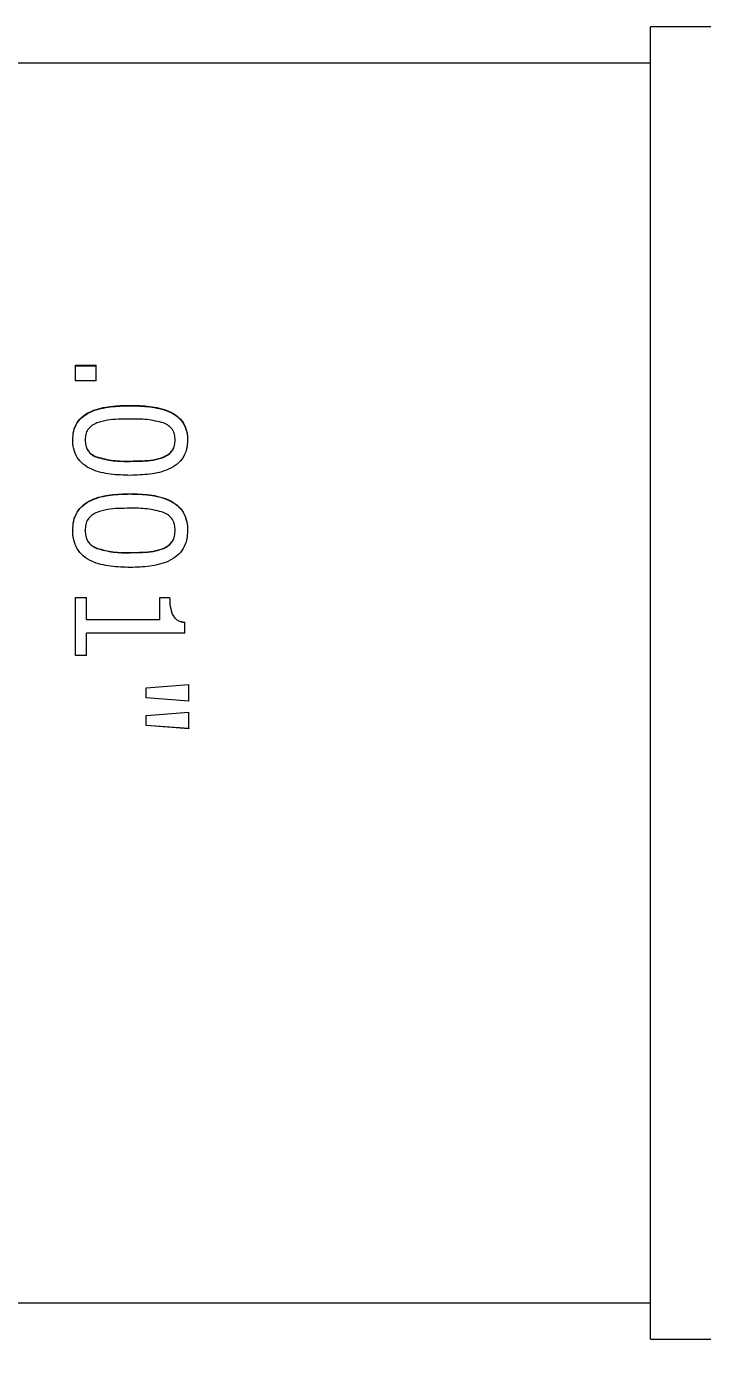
# Model space of a CAD drawing. Header units: millimetres. Extents: x 2 to 278, y 1 to 215.
# Drawn here: x 128.99 to 133.69, y 60.55 to 69.85 of the extents above; entities that cross this region are included whole.
import ezdxf

# ---------------------------------------------------------------- set-up
doc = ezdxf.new("R2010")
doc.units = ezdxf.units.MM
doc.styles.add('SLDTEXTSTYLE0', font='TXT', dxfattribs={"width": 0.75})
doc.dimstyles.new('SLDDIMSTYLE2', dxfattribs={"dimtxt": 2.116667, "dimasz": 3.175, "dimexe": 0, "dimexo": 0.0625, "dimgap": 0.529167, "dimtad": 0, "dimtih": 1, "dimtoh": 1, "dimdec": 1, "dimlfac": 2, "dimrnd": 1e-09, "dimzin": 12, "dimdsep": 46, "dimtxsty": 'SLDTEXTSTYLE0', "dimsah": 1, "dimcen": 0.09, "dimadec": 0, "dimazin": 3, "dimtfac": 1, "dimtdec": 1, "dimtofl": 0, "dimtmove": 0, "dimatfit": 3, "dimfxl": 1, "dimfrac": 2, "dimtolj": 1, "dimtzin": 12, "dimarcsym": 0})

# ---------------------------------------------------------------- blocks, each defined once
blk = doc.blocks.new('_D_17')
at = {"color": 7, "linetype": 'Continuous', "lineweight": 0}
for p, q in [((146.4712, 64.0128), (146.4712, 35.1196)), ((58.114, 59.5678), (58.114, 35.1196)), ((98.414, 38.8496), (97.7702, 38.8496)), ((97.7702, 38.8496), (97.7702, 35.4865)), ((106.1712, 38.8496), (106.815, 38.8496)), ((106.815, 38.8496), (106.815, 35.4865)), ((58.114, 36.8976), (95.2331, 36.8976)), ((146.4712, 36.8976), (109.352, 36.8976)), ((97.7702, 35.4865), (98.414, 35.4865)), ((106.815, 35.4865), (106.1712, 35.4865))]:
    blk.add_line(p, q, dxfattribs=at)
at = {"color": 7, "linetype": 'Continuous', "lineweight": 18}
for points in [[(58.114, 36.8976), (61.289, 36.3896), (61.289, 37.4056)], [(146.4712, 36.8976), (143.2962, 37.4056), (143.2962, 36.3896)]]:
    blk.add_solid(points, dxfattribs=at)
at = {"color": 7, "linetype": 'Continuous', "lineweight": 18, "char_height": 2.11667, "attachment_point": 1, "style": 'SLDTEXTSTYLE0'}
for s, insert in [('176.7mm', (96.1288, 42.0074)), ('6.96in', (98.414, 38.215)), ('NOMINAL', (95.6623, 34.4227))]:
    blk.add_mtext(s, dxfattribs=dict(at, insert=insert))

msp = doc.modelspace()

# ---------------------------------------------------------------- linework, layer by layer
at = {"color": 7, "linetype": 'Continuous', "lineweight": 18}
for p, q in [((143.9746, 69.8548), (133.3323, 69.8548)), ((133.3323, 60.9613), (133.3323, 69.8548)), ((133.3323, 69.6008), (126.6262, 69.6008)), ((129.3262, 67.4962), (129.4709, 67.4962)), ((129.3262, 67.3876), (129.3262, 67.4962)), ((129.3262, 67.4929), (129.4709, 67.4929)), ((129.4709, 67.3876), (129.4709, 67.4962)), ((129.4709, 67.3876), (129.3262, 67.3876)), ((129.7067, 67.2171), (129.7067, 67.2143)), ((129.3069, 66.9765), (129.3069, 66.974)), ((129.3937, 66.974), (129.3937, 66.9765)), ((130.0207, 66.974), (130.0207, 66.9765)), ((130.1075, 66.9765), (130.1075, 66.974)), ((129.4743, 66.8552), (129.4743, 66.8575)), ((129.7076, 66.8267), (129.7076, 66.829)), ((129.9409, 66.8556), (129.9409, 66.8579)), ((129.7067, 66.6015), (129.7067, 66.5996)), ((129.3069, 66.3466), (129.3069, 66.345)), ((129.3937, 66.345), (129.3937, 66.3466)), ((130.0207, 66.345), (130.0207, 66.3466)), ((130.1075, 66.3466), (130.1075, 66.345)), ((129.4743, 66.2202), (129.4743, 66.2216)), ((129.7076, 66.1903), (129.7076, 66.1917)), ((129.9409, 66.2206), (129.9409, 66.222)), ((129.3262, 65.8783), (129.4033, 65.8783)), ((129.3262, 65.475), (129.3262, 65.8783)), ((129.3262, 65.8774), (129.4033, 65.8774)), ((129.4033, 65.7251), (129.4033, 65.8783)), ((129.9146, 65.8783), (129.9821, 65.8783)), ((129.9146, 65.7251), (129.9146, 65.8783)), ((129.9146, 65.8774), (129.9821, 65.8774)), ((129.9821, 65.8783), (129.9821, 65.8774)), ((129.4033, 65.7251), (129.9146, 65.7251)), ((129.4033, 65.7251), (129.4033, 65.7245)), ((129.4033, 65.7245), (129.9146, 65.7245)), ((129.9146, 65.7251), (129.9146, 65.7245)), ((130.003, 65.7576), (130.003, 65.7569)), ((130.0882, 65.6291), (130.0882, 65.7067)), ((129.4033, 65.475), (129.4033, 65.6291)), ((130.0882, 65.6291), (129.4033, 65.6291)), ((129.4033, 65.475), (129.3262, 65.475)), ((129.8181, 65.2498), (130.1171, 65.2726)), ((129.8181, 65.1796), (129.8181, 65.2498)), ((130.1171, 65.1568), (130.1171, 65.2726)), ((130.1171, 65.157), (129.8181, 65.1797)), ((130.1171, 65.1568), (129.8181, 65.1796)), ((130.1171, 65.157), (130.1171, 65.1568)), ((129.8181, 65.057), (130.1171, 65.0797)), ((129.8181, 64.9869), (129.8181, 65.057)), ((130.1171, 64.9642), (130.1171, 65.0797)), ((130.1171, 64.9647), (129.8181, 64.9873)), ((130.1171, 64.9642), (129.8181, 64.9869)), ((130.1171, 64.9647), (130.1171, 64.9642)), ((124.2462, 60.9648), (133.3323, 60.9648)), ((133.3323, 60.7108), (133.3323, 60.9613)), ((133.3323, 60.7108), (143.9746, 60.7108))]:
    msp.add_line(p, q, dxfattribs=at)
for points, knots in [([(129.3069, 66.9765), (129.3081, 66.9974), (129.3104, 67.0392), (129.3341, 67.0977), (129.3781, 67.1462), (129.4568, 67.1893), (129.5702, 67.2136), (129.6612, 67.216), (129.7067, 67.2171)], [0, 0, 0, 0, 0.125111, 0.249993, 0.36919, 0.499633, 0.749486, 1, 1, 1, 1]), ([(129.3069, 66.974), (129.3081, 66.9949), (129.3104, 67.0367), (129.3341, 67.095), (129.3781, 67.1435), (129.4568, 67.1865), (129.5702, 67.2108), (129.6612, 67.2131), (129.7067, 67.2143)], [0, 0, 0, 0, 0.124995, 0.249783, 0.368955, 0.499395, 0.749354, 1, 1, 1, 1]), ([(129.7067, 67.2171), (129.7523, 67.216), (129.8433, 67.2136), (129.9559, 67.1894), (130.0348, 67.1468), (130.0795, 67.0985), (130.0993, 67.0491), (130.1066, 67.0079), (130.1072, 66.987), (130.1075, 66.9765)], [0, 0, 0, 0, 0.250468, 0.500246, 0.625197, 0.749918, 0.874721, 0.937349, 1, 1, 1, 1]), ([(129.7067, 67.2143), (129.7523, 67.2131), (129.8433, 67.2108), (129.9559, 67.1866), (130.0347, 67.144), (130.0795, 67.0958), (130.0993, 67.0465), (130.1066, 67.0054), (130.1072, 66.9845), (130.1075, 66.974)], [0, 0, 0, 0, 0.250599, 0.500484, 0.625448, 0.750127, 0.874836, 0.937407, 1, 1, 1, 1]), ([(129.476, 67.0949), (129.4637, 67.0894), (129.439, 67.0783), (129.4107, 67.05), (129.3955, 67.0143), (129.3943, 66.9891), (129.3937, 66.9765)], [0, 0, 0, 0, 0.250222, 0.499889, 0.749552, 1, 1, 1, 1]), ([(129.7067, 67.1217), (129.6791, 67.1213), (129.6267, 67.1205), (129.5483, 67.1167), (129.5003, 67.1023), (129.476, 67.0949)], [0, 0, 0, 0, 0.354373, 0.673041, 1, 1, 1, 1]), ([(129.94, 67.0944), (129.9019, 67.1036), (129.8255, 67.122), (129.7464, 67.1218), (129.7067, 67.1217)], [0, 0, 0, 0, 0.4989, 1, 1, 1, 1]), ([(130.0207, 66.9765), (130.02, 66.9889), (130.0187, 67.0138), (130.0036, 67.049), (129.976, 67.0771), (129.952, 67.0886), (129.94, 67.0944)], [0, 0, 0, 0, 0.250382, 0.500195, 0.749819, 1, 1, 1, 1]), ([(129.7076, 66.7294), (129.662, 66.7307), (129.571, 66.7331), (129.4574, 66.7584), (129.3788, 66.8035), (129.3345, 66.8536), (129.3149, 66.9033), (129.3078, 66.945), (129.3072, 66.966), (129.3069, 66.9765)], [0, 0, 0, 0, 0.250444, 0.500204, 0.629673, 0.74991, 0.874737, 0.937355, 1, 1, 1, 1]), ([(129.3937, 66.9765), (129.3943, 66.964), (129.3956, 66.9391), (129.4106, 66.9035), (129.438, 66.8746), (129.4622, 66.8632), (129.4743, 66.8575)], [0, 0, 0, 0, 0.25041, 0.500285, 0.749896, 1, 1, 1, 1]), ([(129.3937, 66.974), (129.3943, 66.9615), (129.3956, 66.9366), (129.4106, 66.9011), (129.438, 66.8722), (129.4622, 66.8609), (129.4743, 66.8552)], [0, 0, 0, 0, 0.250291, 0.500094, 0.749745, 1, 1, 1, 1]), ([(130.1075, 66.9765), (130.1063, 66.9555), (130.104, 66.9135), (130.0801, 66.854), (130.0358, 66.8042), (129.9572, 66.7593), (129.844, 66.7332), (129.7531, 66.7307), (129.7076, 66.7294)], [0, 0, 0, 0, 0.125105, 0.249989, 0.369027, 0.499664, 0.749497, 1, 1, 1, 1]), ([(129.9409, 66.8579), (129.9529, 66.8638), (129.9767, 66.8754), (130.0039, 66.904), (130.0189, 66.9394), (130.0201, 66.9641), (130.0207, 66.9765)], [0, 0, 0, 0, 0.250219, 0.499945, 0.749642, 1, 1, 1, 1]), ([(129.9409, 66.8556), (129.9529, 66.8614), (129.9767, 66.8731), (130.0039, 66.9016), (130.0189, 66.9369), (130.0201, 66.9616), (130.0207, 66.974)], [0, 0, 0, 0, 0.2503666, 0.500134, 0.7497602, 1, 1, 1, 1]), ([(129.4743, 66.8575), (129.5124, 66.8478), (129.5888, 66.8284), (129.668, 66.8288), (129.7076, 66.829)], [0, 0, 0, 0, 0.499059, 1, 1, 1, 1]), ([(129.4743, 66.8552), (129.5124, 66.8455), (129.5888, 66.8261), (129.668, 66.8265), (129.7076, 66.8267)], [0, 0, 0, 0, 0.499042, 1, 1, 1, 1]), ([(129.7076, 66.829), (129.736, 66.8295), (129.7893, 66.8304), (129.8686, 66.8352), (129.9167, 66.8503), (129.9409, 66.8579)], [0, 0, 0, 0, 0.360082, 0.676793, 1, 1, 1, 1]), ([(129.7076, 66.8267), (129.736, 66.8272), (129.7893, 66.8282), (129.8686, 66.8329), (129.9167, 66.848), (129.9409, 66.8556)], [0, 0, 0, 0, 0.3600961, 0.6768162, 1, 1, 1, 1]), ([(129.3069, 66.3466), (129.3081, 66.3687), (129.3104, 66.4128), (129.3341, 66.4746), (129.3781, 66.5261), (129.4568, 66.5719), (129.5702, 66.5978), (129.6612, 66.6003), (129.7067, 66.6015)], [0, 0, 0, 0, 0.125111, 0.249993, 0.36919, 0.499633, 0.749486, 1, 1, 1, 1]), ([(129.3069, 66.345), (129.3081, 66.3671), (129.3104, 66.4111), (129.3341, 66.4729), (129.3781, 66.5243), (129.4568, 66.57), (129.5702, 66.5959), (129.6612, 66.5983), (129.7067, 66.5996)], [0, 0, 0, 0, 0.124995, 0.249783, 0.368955, 0.499395, 0.749354, 1, 1, 1, 1]), ([(129.7067, 66.6015), (129.7523, 66.6003), (129.8433, 66.5978), (129.9559, 66.572), (130.0348, 66.5267), (130.0795, 66.4755), (130.0993, 66.4233), (130.1066, 66.3798), (130.1072, 66.3577), (130.1075, 66.3466)], [0, 0, 0, 0, 0.250468, 0.500246, 0.625197, 0.749918, 0.874721, 0.937349, 1, 1, 1, 1]), ([(129.7067, 66.5996), (129.7523, 66.5983), (129.8433, 66.5958), (129.9559, 66.5701), (130.0347, 66.5249), (130.0795, 66.4738), (130.0993, 66.4216), (130.1066, 66.3782), (130.1072, 66.3561), (130.1075, 66.345)], [0, 0, 0, 0, 0.250599, 0.500484, 0.625448, 0.750127, 0.874836, 0.937407, 1, 1, 1, 1]), ([(129.476, 66.4717), (129.4637, 66.4659), (129.439, 66.4541), (129.4107, 66.4242), (129.3955, 66.3865), (129.3943, 66.3599), (129.3937, 66.3466)], [0, 0, 0, 0, 0.250222, 0.499889, 0.749552, 1, 1, 1, 1]), ([(129.7067, 66.5001), (129.6791, 66.4997), (129.6267, 66.4988), (129.5483, 66.4948), (129.5003, 66.4795), (129.476, 66.4717)], [0, 0, 0, 0, 0.3543726, 0.6730407, 1, 1, 1, 1]), ([(129.94, 66.4712), (129.9019, 66.4809), (129.8255, 66.5004), (129.7464, 66.5002), (129.7067, 66.5001)], [0, 0, 0, 0, 0.4989, 1, 1, 1, 1]), ([(130.0207, 66.3466), (130.02, 66.3597), (130.0187, 66.386), (130.0036, 66.4231), (129.976, 66.4529), (129.952, 66.465), (129.94, 66.4712)], [0, 0, 0, 0, 0.250382, 0.500195, 0.749819, 1, 1, 1, 1]), ([(129.7076, 66.0877), (129.662, 66.089), (129.571, 66.0915), (129.4574, 66.1178), (129.3788, 66.165), (129.3345, 66.2175), (129.3149, 66.2696), (129.3078, 66.3134), (129.3072, 66.3355), (129.3069, 66.3466)], [0, 0, 0, 0, 0.250444, 0.500204, 0.629673, 0.74991, 0.874737, 0.937355, 1, 1, 1, 1]), ([(129.3937, 66.3466), (129.3943, 66.3335), (129.3956, 66.3072), (129.4106, 66.2698), (129.438, 66.2395), (129.4622, 66.2275), (129.4743, 66.2216)], [0, 0, 0, 0, 0.25041, 0.500285, 0.749896, 1, 1, 1, 1]), ([(129.3937, 66.345), (129.3943, 66.3319), (129.3956, 66.3057), (129.4106, 66.2684), (129.438, 66.2381), (129.4622, 66.2261), (129.4743, 66.2202)], [0, 0, 0, 0, 0.250291, 0.500094, 0.749745, 1, 1, 1, 1]), ([(130.1075, 66.3466), (130.1063, 66.3245), (130.104, 66.2803), (130.0801, 66.2178), (130.0358, 66.1657), (129.9572, 66.1189), (129.844, 66.0916), (129.7531, 66.089), (129.7076, 66.0877)], [0, 0, 0, 0, 0.125105, 0.249989, 0.369027, 0.499664, 0.749497, 1, 1, 1, 1]), ([(129.9409, 66.222), (129.9529, 66.2281), (129.9767, 66.2404), (130.0039, 66.2704), (130.0189, 66.3075), (130.0201, 66.3336), (130.0207, 66.3466)], [0, 0, 0, 0, 0.250219, 0.499945, 0.749642, 1, 1, 1, 1]), ([(129.9409, 66.2206), (129.9529, 66.2267), (129.9767, 66.239), (130.0039, 66.2689), (130.0189, 66.306), (130.0201, 66.332), (130.0207, 66.345)], [0, 0, 0, 0, 0.2503666, 0.500134, 0.7497602, 1, 1, 1, 1]), ([(129.4743, 66.2216), (129.5124, 66.2114), (129.5888, 66.191), (129.668, 66.1915), (129.7076, 66.1917)], [0, 0, 0, 0, 0.499059, 1, 1, 1, 1]), ([(129.4743, 66.2202), (129.5124, 66.21), (129.5888, 66.1897), (129.668, 66.1901), (129.7076, 66.1903)], [0, 0, 0, 0, 0.499042, 1, 1, 1, 1]), ([(129.7076, 66.1917), (129.736, 66.1922), (129.7893, 66.1932), (129.8686, 66.1982), (129.9167, 66.214), (129.9409, 66.222)], [0, 0, 0, 0, 0.3600815, 0.6767931, 1, 1, 1, 1]), ([(129.7076, 66.1903), (129.736, 66.1909), (129.7893, 66.1919), (129.8686, 66.1969), (129.9167, 66.2127), (129.9409, 66.2206)], [0, 0, 0, 0, 0.3600961, 0.6768162, 1, 1, 1, 1]), ([(129.9821, 65.8783), (129.9826, 65.8578), (129.9837, 65.8166), (129.9966, 65.7774), (130.003, 65.7576)], [0, 0, 0, 0, 0.498035, 1, 1, 1, 1]), ([(129.9821, 65.8774), (129.9826, 65.857), (129.9837, 65.8158), (129.9966, 65.7766), (130.003, 65.7569)], [0, 0, 0, 0, 0.498011, 1, 1, 1, 1]), ([(130.003, 65.7576), (130.0078, 65.7502), (130.0172, 65.7356), (130.0377, 65.7188), (130.0621, 65.7092), (130.0795, 65.7075), (130.0882, 65.7067)], [0, 0, 0, 0, 0.255248, 0.499878, 0.749676, 1, 1, 1, 1]), ([(130.003, 65.7569), (130.0078, 65.7495), (130.0172, 65.7349), (130.0377, 65.7182), (130.0621, 65.7085), (130.0795, 65.7069), (130.0882, 65.7061)], [0, 0, 0, 0, 0.255115, 0.499711, 0.749571, 1, 1, 1, 1])]:
    msp.add_open_spline(points, degree=3, knots=knots, dxfattribs=at)

# ---------------------------------------------------------------- dimensions: what is measured, and where the dimension line sits
dim = msp.add_linear_dim(base=(146.4712, 36.8976), p1=(58.114, 60.8378), p2=(146.4712, 65.2828), text='<>\\PNOMINAL', dimstyle='SLDDIMSTYLE2', dxfattribs=at)
dim.commit()
dim.dimension.update_dxf_attribs({"geometry": '_D_17', "text_midpoint": (102.2926, 36.8976), "dimtype": 160})

doc.saveas('drawing.dxf')
